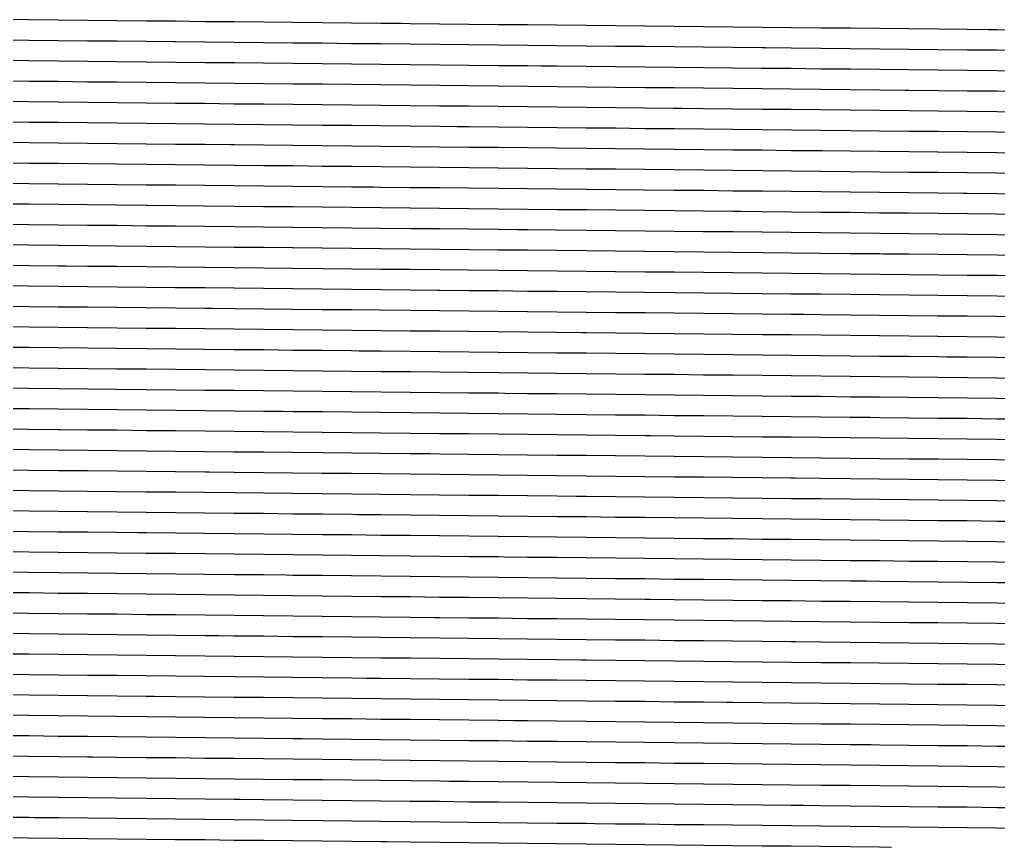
# Model space of a CAD drawing. Header units: metres. Extents: x 228 to 3387, y 31 to 162.
# Drawn here: x 2772.2 to 2877.7, y 32.7 to 121.9 of the extents above; entities that cross this region are included whole.
import ezdxf

# ---------------------------------------------------------------- set-up
doc = ezdxf.new("R2010")
doc.units = ezdxf.units.M
for name, color, linetype in [('Vs_1000', 7, 'Continuous'), ('Vs_1025', 7, 'Continuous'), ('Vs_1050', 7, 'Continuous'), ('Vs_1075', 7, 'Continuous'), ('Vs_1100', 7, 'Continuous'), ('Vs_1125', 7, 'Continuous'), ('Vs_1150', 7, 'Continuous'), ('Vs_1175', 7, 'Continuous'), ('Vs_1200', 7, 'Continuous'), ('Vs_1225', 7, 'Continuous'), ('Vs_1250', 7, 'Continuous'), ('Vs_1275', 7, 'Continuous'), ('Vs_1300', 7, 'Continuous'), ('Vs_1325', 7, 'Continuous'), ('Vs_1350', 7, 'Continuous'), ('Vs_350', 7, 'Continuous'), ('Vs_375', 7, 'Continuous'), ('Vs_400', 7, 'Continuous'), ('Vs_425', 7, 'Continuous'), ('Vs_450', 7, 'Continuous'), ('Vs_475', 7, 'Continuous'), ('Vs_500', 7, 'Continuous'), ('Vs_525', 7, 'Continuous'), ('Vs_550', 7, 'Continuous'), ('Vs_575', 7, 'Continuous'), ('Vs_600', 7, 'Continuous'), ('Vs_625', 7, 'Continuous'), ('Vs_650', 7, 'Continuous'), ('Vs_675', 7, 'Continuous'), ('Vs_700', 7, 'Continuous'), ('Vs_725', 7, 'Continuous'), ('Vs_750', 7, 'Continuous'), ('Vs_775', 7, 'Continuous'), ('Vs_800', 7, 'Continuous'), ('Vs_825', 7, 'Continuous'), ('Vs_850', 7, 'Continuous'), ('Vs_875', 7, 'Continuous'), ('Vs_900', 7, 'Continuous'), ('Vs_925', 7, 'Continuous'), ('Vs_950', 7, 'Continuous'), ('Vs_975', 7, 'Continuous')]:
    doc.layers.add(name, color=color, linetype=linetype)

msp = doc.modelspace()

# ---------------------------------------------------------------- linework, layer by layer
at = {"layer": 'Vs_1000'}
msp.add_lwpolyline([(2880.72, 63.42), (2877.56, 63.45), (2874.39, 63.49), (2871.23, 63.52), (2868.07, 63.55), (2864.91, 63.59), (2861.75, 63.62), (2858.59, 63.65), (2855.42, 63.69), (2852.26, 63.72), (2849.1, 63.75), (2845.94, 63.79), (2842.78, 63.82), (2839.62, 63.85), (2836.45, 63.88), (2833.29, 63.92), (2830.13, 63.95), (2826.97, 63.98), (2824.45, 64.01), (2823.81, 64.02), (2820.64, 64.05), (2817.48, 64.08), (2814.32, 64.12), (2811.16, 64.15), (2808, 64.18), (2804.84, 64.21), (2801.67, 64.25), (2798.51, 64.28), (2795.35, 64.31), (2792.19, 64.35), (2789.03, 64.38), (2785.87, 64.41), (2782.7, 64.44), (2779.54, 64.48), (2776.38, 64.51), (2773.22, 64.54), (2770.06, 64.57)], dxfattribs=at)
at = {"layer": 'Vs_1025'}
msp.add_lwpolyline([(2880.72, 61.22), (2877.56, 61.25), (2874.39, 61.28), (2871.23, 61.32), (2868.07, 61.35), (2864.91, 61.38), (2863.52, 61.4), (2861.75, 61.42), (2858.59, 61.45), (2855.42, 61.48), (2852.26, 61.52), (2849.1, 61.55), (2845.94, 61.58), (2842.78, 61.61), (2839.62, 61.65), (2836.45, 61.68), (2833.29, 61.71), (2830.13, 61.75), (2826.97, 61.78), (2823.81, 61.81), (2820.64, 61.85), (2817.48, 61.88), (2814.32, 61.91), (2811.16, 61.94), (2808, 61.98), (2804.84, 62.01), (2801.67, 62.04), (2801.01, 62.05), (2798.51, 62.08), (2795.35, 62.11), (2792.19, 62.14), (2789.03, 62.17), (2785.87, 62.21), (2782.7, 62.24), (2779.54, 62.27), (2776.38, 62.31), (2773.22, 62.34), (2770.06, 62.37)], dxfattribs=at)
at = {"layer": 'Vs_1050'}
msp.add_lwpolyline([(2880.72, 59.01), (2877.56, 59.04), (2874.39, 59.08), (2871.23, 59.11), (2868.07, 59.14), (2864.91, 59.18), (2861.75, 59.21), (2858.59, 59.24), (2855.42, 59.28), (2852.26, 59.31), (2849.1, 59.34), (2845.94, 59.38), (2842.78, 59.41), (2840.21, 59.44), (2839.62, 59.44), (2836.45, 59.48), (2833.29, 59.51), (2830.13, 59.54), (2826.97, 59.58), (2823.81, 59.61), (2820.64, 59.64), (2817.48, 59.67), (2814.32, 59.71), (2811.16, 59.74), (2808, 59.77), (2804.84, 59.81), (2801.67, 59.84), (2798.51, 59.87), (2795.35, 59.91), (2792.19, 59.94), (2789.03, 59.97), (2785.87, 60), (2782.7, 60.04), (2779.54, 60.07), (2777.64, 60.09), (2776.38, 60.1), (2773.22, 60.14), (2770.06, 60.17)], dxfattribs=at)
at = {"layer": 'Vs_1075'}
msp.add_lwpolyline([(2879.03, 56.82), (2877.56, 56.84), (2874.39, 56.87), (2871.23, 56.91), (2868.07, 56.94), (2864.91, 56.97), (2861.75, 57.01), (2858.59, 57.04), (2855.42, 57.07), (2852.26, 57.11), (2849.1, 57.14), (2845.94, 57.17), (2842.78, 57.21), (2839.62, 57.24), (2836.45, 57.27), (2833.29, 57.31), (2830.13, 57.34), (2826.97, 57.37), (2823.81, 57.41), (2820.64, 57.44), (2817.48, 57.47), (2816.92, 57.48), (2814.32, 57.5), (2811.16, 57.54), (2808, 57.57), (2804.84, 57.6), (2801.67, 57.64), (2798.51, 57.67), (2795.35, 57.7), (2792.19, 57.74), (2789.03, 57.77), (2785.87, 57.8), (2782.7, 57.84), (2779.54, 57.87), (2776.38, 57.9), (2773.22, 57.93), (2770.06, 57.97)], dxfattribs=at)
at = {"layer": 'Vs_1100'}
msp.add_lwpolyline([(2880.72, 54.6), (2877.56, 54.64), (2874.39, 54.67), (2871.23, 54.7), (2868.07, 54.74), (2864.91, 54.77), (2861.75, 54.8), (2858.59, 54.84), (2855.87, 54.86), (2855.42, 54.87), (2852.26, 54.9), (2849.1, 54.94), (2845.94, 54.97), (2842.78, 55), (2839.62, 55.04), (2836.45, 55.07), (2833.29, 55.1), (2830.13, 55.14), (2826.97, 55.17), (2823.81, 55.2), (2820.64, 55.23), (2817.48, 55.27), (2814.32, 55.3), (2811.16, 55.33), (2808, 55.37), (2804.84, 55.4), (2801.67, 55.43), (2798.51, 55.47), (2795.35, 55.5), (2793.71, 55.52), (2792.19, 55.53), (2789.03, 55.57), (2785.87, 55.6), (2782.7, 55.63), (2779.54, 55.67), (2776.38, 55.7), (2773.22, 55.73), (2770.06, 55.77)], dxfattribs=at)
at = {"layer": 'Vs_1125'}
msp.add_lwpolyline([(2880.72, 52.4), (2877.56, 52.43), (2874.39, 52.46), (2871.23, 52.5), (2868.07, 52.53), (2864.91, 52.56), (2861.75, 52.6), (2858.59, 52.63), (2855.42, 52.66), (2852.26, 52.7), (2849.1, 52.73), (2845.94, 52.77), (2842.78, 52.8), (2839.62, 52.83), (2836.45, 52.87), (2833.29, 52.9), (2832.72, 52.9), (2830.13, 52.93), (2826.97, 52.97), (2823.81, 53), (2820.64, 53.03), (2817.48, 53.07), (2814.32, 53.1), (2811.16, 53.13), (2808, 53.16), (2804.84, 53.2), (2801.67, 53.23), (2798.51, 53.26), (2795.35, 53.3), (2792.19, 53.33), (2789.03, 53.36), (2785.87, 53.4), (2782.7, 53.43), (2779.54, 53.46), (2776.38, 53.5), (2773.22, 53.53), (2770.65, 53.56)], dxfattribs=at)
at = {"layer": 'Vs_1150'}
msp.add_lwpolyline([(2880.72, 50.19), (2877.56, 50.23), (2874.39, 50.26), (2871.43, 50.29), (2871.23, 50.29), (2868.07, 50.33), (2864.91, 50.36), (2861.75, 50.39), (2858.59, 50.43), (2855.42, 50.46), (2852.26, 50.49), (2849.1, 50.53), (2845.94, 50.56), (2842.78, 50.59), (2839.62, 50.63), (2836.45, 50.66), (2833.29, 50.7), (2830.13, 50.73), (2826.97, 50.76), (2823.81, 50.8), (2820.64, 50.83), (2817.48, 50.86), (2814.32, 50.9), (2811.16, 50.93), (2809.65, 50.94), (2808, 50.96), (2804.84, 51), (2801.67, 51.03), (2798.51, 51.06), (2795.35, 51.1), (2792.19, 51.13), (2789.03, 51.16), (2785.87, 51.2), (2782.7, 51.23), (2779.54, 51.26), (2776.38, 51.3), (2773.22, 51.33), (2770.06, 51.36)], dxfattribs=at)
at = {"layer": 'Vs_1175'}
msp.add_lwpolyline([(2880.72, 47.99), (2877.56, 48.02), (2874.39, 48.06), (2871.23, 48.09), (2868.07, 48.12), (2864.91, 48.16), (2861.75, 48.19), (2858.59, 48.22), (2855.42, 48.26), (2852.26, 48.29), (2849.1, 48.32), (2848.42, 48.33), (2845.94, 48.36), (2842.78, 48.39), (2839.62, 48.43), (2836.45, 48.46), (2833.29, 48.49), (2830.13, 48.53), (2826.97, 48.56), (2823.81, 48.59), (2820.64, 48.63), (2817.48, 48.66), (2814.32, 48.69), (2811.16, 48.73), (2808, 48.76), (2804.84, 48.79), (2801.67, 48.83), (2798.51, 48.86), (2795.35, 48.89), (2792.19, 48.93), (2789.03, 48.96), (2786.72, 48.98), (2785.87, 48.99), (2782.7, 49.03), (2779.54, 49.06), (2776.38, 49.09), (2773.22, 49.13), (2770.06, 49.16)], dxfattribs=at)
at = {"layer": 'Vs_1200'}
msp.add_lwpolyline([(2880.72, 45.78), (2877.56, 45.82), (2874.39, 45.85), (2871.23, 45.89), (2868.07, 45.92), (2864.91, 45.95), (2861.75, 45.99), (2858.59, 46.02), (2855.42, 46.05), (2852.26, 46.09), (2849.1, 46.12), (2845.94, 46.15), (2842.78, 46.19), (2839.62, 46.22), (2836.45, 46.26), (2833.29, 46.29), (2830.13, 46.32), (2826.97, 46.36), (2825.48, 46.37), (2823.81, 46.39), (2820.64, 46.42), (2817.48, 46.46), (2814.32, 46.49), (2811.16, 46.52), (2808, 46.56), (2804.84, 46.59), (2801.67, 46.62), (2798.51, 46.66), (2795.35, 46.69), (2792.19, 46.73), (2789.03, 46.76), (2785.87, 46.79), (2782.7, 46.83), (2779.54, 46.86), (2776.38, 46.89), (2773.22, 46.93), (2770.06, 46.96)], dxfattribs=at)
at = {"layer": 'Vs_1225'}
msp.add_lwpolyline([(2880.72, 43.58), (2877.56, 43.61), (2874.39, 43.65), (2871.23, 43.68), (2868.07, 43.72), (2864.91, 43.75), (2864.02, 43.76), (2861.75, 43.78), (2858.59, 43.82), (2855.42, 43.85), (2852.26, 43.88), (2849.1, 43.92), (2845.94, 43.95), (2842.78, 43.99), (2839.62, 44.02), (2836.45, 44.05), (2833.29, 44.09), (2830.13, 44.12), (2826.97, 44.15), (2823.81, 44.19), (2820.64, 44.22), (2817.48, 44.25), (2814.32, 44.29), (2811.16, 44.32), (2808, 44.36), (2804.84, 44.39), (2802.67, 44.41), (2801.67, 44.42), (2798.51, 44.46), (2795.35, 44.49), (2792.19, 44.52), (2789.03, 44.56), (2785.87, 44.59), (2782.7, 44.63), (2779.54, 44.66), (2776.38, 44.69), (2773.22, 44.73), (2770.06, 44.76)], dxfattribs=at)
at = {"layer": 'Vs_1250'}
msp.add_lwpolyline([(2880.72, 41.38), (2877.56, 41.41), (2874.39, 41.44), (2871.23, 41.48), (2868.07, 41.51), (2864.91, 41.55), (2861.75, 41.58), (2858.59, 41.61), (2855.42, 41.65), (2852.26, 41.68), (2849.1, 41.71), (2845.94, 41.75), (2842.78, 41.78), (2841.2, 41.8), (2839.62, 41.82), (2836.45, 41.85), (2833.29, 41.88), (2830.13, 41.92), (2826.97, 41.95), (2823.81, 41.98), (2820.64, 42.02), (2817.48, 42.05), (2814.32, 42.09), (2811.16, 42.12), (2808, 42.15), (2804.84, 42.19), (2801.67, 42.22), (2798.51, 42.25), (2795.35, 42.29), (2792.19, 42.32), (2789.03, 42.36), (2785.87, 42.39), (2782.7, 42.42), (2780.08, 42.45), (2779.54, 42.46), (2776.38, 42.49), (2773.22, 42.53), (2770.06, 42.56)], dxfattribs=at)
at = {"layer": 'Vs_1275'}
msp.add_lwpolyline([(2879.51, 39.19), (2877.56, 39.21), (2874.39, 39.24), (2871.23, 39.27), (2868.07, 39.31), (2864.91, 39.34), (2861.75, 39.38), (2858.59, 39.41), (2855.42, 39.44), (2852.26, 39.48), (2849.1, 39.51), (2845.94, 39.55), (2842.78, 39.58), (2839.62, 39.61), (2836.45, 39.65), (2833.29, 39.68), (2830.13, 39.71), (2826.97, 39.75), (2823.81, 39.78), (2820.64, 39.82), (2818.51, 39.84), (2817.48, 39.85), (2814.32, 39.88), (2811.16, 39.92), (2808, 39.95), (2804.84, 39.99), (2801.67, 40.02), (2798.51, 40.05), (2795.35, 40.09), (2792.19, 40.12), (2789.03, 40.16), (2785.87, 40.19), (2782.7, 40.22), (2779.54, 40.26), (2776.38, 40.29), (2773.22, 40.33), (2770.06, 40.36)], dxfattribs=at)
at = {"layer": 'Vs_1300'}
msp.add_lwpolyline([(2880.72, 36.97), (2877.56, 37), (2874.39, 37.04), (2871.23, 37.07), (2868.07, 37.11), (2864.91, 37.14), (2861.75, 37.17), (2858.59, 37.21), (2856.81, 37.23), (2855.42, 37.24), (2852.26, 37.27), (2849.1, 37.31), (2845.94, 37.34), (2842.78, 37.38), (2839.62, 37.41), (2836.45, 37.44), (2833.29, 37.48), (2830.13, 37.51), (2826.97, 37.55), (2823.81, 37.58), (2820.64, 37.61), (2817.48, 37.65), (2814.32, 37.68), (2811.16, 37.72), (2808, 37.75), (2804.84, 37.78), (2801.67, 37.82), (2798.51, 37.85), (2796, 37.88), (2795.35, 37.89), (2792.19, 37.92), (2789.03, 37.95), (2785.87, 37.99), (2782.7, 38.02), (2779.54, 38.06), (2776.38, 38.09), (2773.22, 38.13), (2770.06, 38.16)], dxfattribs=at)
at = {"layer": 'Vs_1325'}
msp.add_lwpolyline([(2880.72, 34.77), (2877.56, 34.8), (2874.39, 34.83), (2871.23, 34.87), (2868.07, 34.9), (2864.91, 34.94), (2861.75, 34.97), (2858.59, 35), (2855.42, 35.04), (2852.26, 35.07), (2849.1, 35.11), (2845.94, 35.14), (2842.78, 35.17), (2839.62, 35.21), (2836.45, 35.24), (2834.22, 35.27), (2833.29, 35.28), (2830.13, 35.31), (2826.97, 35.34), (2823.81, 35.38), (2820.64, 35.41), (2817.48, 35.45), (2814.32, 35.48), (2811.16, 35.51), (2808, 35.55), (2804.84, 35.58), (2801.67, 35.62), (2798.51, 35.65), (2795.35, 35.69), (2792.19, 35.72), (2789.03, 35.75), (2785.87, 35.79), (2782.7, 35.82), (2779.54, 35.86), (2776.38, 35.89), (2773.79, 35.92), (2773.22, 35.93), (2770.06, 35.96)], dxfattribs=at)
at = {"layer": 'Vs_1350'}
msp.add_lwpolyline([(2866.22, 32.72), (2864.91, 32.73), (2861.75, 32.77), (2858.59, 32.8), (2855.42, 32.84), (2852.26, 32.87), (2849.1, 32.9), (2845.94, 32.94), (2842.78, 32.97), (2839.62, 33.01), (2836.45, 33.04), (2833.29, 33.07), (2830.13, 33.11), (2826.97, 33.14), (2823.81, 33.18), (2820.64, 33.21), (2817.48, 33.25), (2814.32, 33.28), (2811.81, 33.31), (2811.16, 33.31), (2808, 33.35), (2804.84, 33.38), (2801.67, 33.42), (2798.51, 33.45), (2795.35, 33.48), (2792.19, 33.52), (2789.03, 33.55), (2785.87, 33.59), (2782.7, 33.62), (2779.54, 33.66), (2776.38, 33.69), (2773.22, 33.73), (2770.06, 33.76)], dxfattribs=at)
at = {"layer": 'Vs_350'}
msp.add_lwpolyline([(2880.72, 120.8), (2877.56, 120.83), (2876.66, 120.84), (2874.39, 120.87), (2871.23, 120.9), (2868.07, 120.93), (2864.91, 120.97), (2861.75, 121), (2858.59, 121.03), (2855.42, 121.06), (2852.26, 121.1), (2849.1, 121.13), (2845.94, 121.16), (2842.78, 121.2), (2839.62, 121.23), (2836.45, 121.26), (2833.29, 121.29), (2830.13, 121.33), (2826.97, 121.36), (2823.81, 121.39), (2820.64, 121.42), (2817.48, 121.46), (2814.32, 121.49), (2813.38, 121.5), (2811.16, 121.52), (2808, 121.55), (2804.84, 121.58), (2801.67, 121.62), (2798.51, 121.65), (2795.35, 121.68), (2792.19, 121.71), (2789.03, 121.75), (2785.87, 121.78), (2782.7, 121.81), (2779.54, 121.84), (2776.38, 121.87), (2773.22, 121.91), (2770.06, 121.94)], dxfattribs=at)
at = {"layer": 'Vs_375'}
msp.add_lwpolyline([(2880.72, 118.59), (2877.56, 118.63), (2874.39, 118.66), (2871.23, 118.69), (2868.07, 118.72), (2864.91, 118.76), (2861.75, 118.79), (2858.59, 118.82), (2855.42, 118.86), (2852.65, 118.88), (2852.26, 118.89), (2849.1, 118.92), (2845.94, 118.95), (2842.78, 118.99), (2839.62, 119.02), (2836.45, 119.05), (2833.29, 119.08), (2830.13, 119.12), (2826.97, 119.15), (2823.81, 119.18), (2820.64, 119.21), (2817.48, 119.25), (2814.32, 119.28), (2811.16, 119.31), (2808, 119.34), (2804.84, 119.38), (2801.67, 119.41), (2798.51, 119.44), (2795.35, 119.47), (2792.19, 119.5), (2789.03, 119.54), (2788.89, 119.54), (2785.87, 119.57), (2782.7, 119.6), (2779.54, 119.63), (2776.38, 119.66), (2773.22, 119.7), (2770.06, 119.73)], dxfattribs=at)
at = {"layer": 'Vs_400'}
msp.add_lwpolyline([(2880.72, 116.38), (2877.56, 116.42), (2874.39, 116.45), (2871.23, 116.48), (2868.07, 116.52), (2864.91, 116.55), (2861.75, 116.58), (2858.59, 116.61), (2855.42, 116.65), (2852.26, 116.68), (2849.1, 116.71), (2845.94, 116.74), (2842.78, 116.78), (2839.62, 116.81), (2836.45, 116.84), (2833.29, 116.88), (2830.13, 116.91), (2828.47, 116.92), (2826.97, 116.94), (2823.81, 116.97), (2820.64, 117), (2817.48, 117.04), (2814.32, 117.07), (2811.16, 117.1), (2808, 117.13), (2804.84, 117.17), (2801.67, 117.2), (2798.51, 117.23), (2795.35, 117.26), (2792.19, 117.29), (2789.03, 117.33), (2785.87, 117.36), (2782.7, 117.39), (2779.54, 117.42), (2776.38, 117.46), (2773.22, 117.49), (2770.06, 117.52)], dxfattribs=at)
at = {"layer": 'Vs_425'}
msp.add_lwpolyline([(2880.72, 114.18), (2877.56, 114.21), (2874.39, 114.24), (2871.23, 114.27), (2868.07, 114.31), (2867.68, 114.31), (2864.91, 114.34), (2861.75, 114.37), (2858.59, 114.41), (2855.42, 114.44), (2852.26, 114.47), (2849.1, 114.5), (2845.94, 114.54), (2842.78, 114.57), (2839.62, 114.6), (2836.45, 114.63), (2833.29, 114.67), (2830.13, 114.7), (2826.97, 114.73), (2823.81, 114.76), (2820.64, 114.8), (2817.48, 114.83), (2814.32, 114.86), (2811.16, 114.89), (2808, 114.93), (2804.84, 114.96), (2804.1, 114.96), (2801.67, 114.99), (2798.51, 115.02), (2795.35, 115.05), (2792.19, 115.09), (2789.03, 115.12), (2785.87, 115.15), (2782.7, 115.18), (2779.54, 115.21), (2776.38, 115.25), (2773.22, 115.28), (2770.06, 115.31)], dxfattribs=at)
at = {"layer": 'Vs_450'}
msp.add_lwpolyline([(2880.72, 111.97), (2877.56, 112), (2874.39, 112.03), (2871.23, 112.07), (2868.07, 112.1), (2864.91, 112.13), (2861.75, 112.16), (2858.59, 112.2), (2855.42, 112.23), (2852.26, 112.26), (2849.1, 112.3), (2845.94, 112.33), (2843.62, 112.35), (2842.78, 112.36), (2839.62, 112.39), (2836.45, 112.43), (2833.29, 112.46), (2830.13, 112.49), (2826.97, 112.52), (2823.81, 112.56), (2820.64, 112.59), (2817.48, 112.62), (2814.32, 112.65), (2811.16, 112.68), (2808, 112.72), (2804.84, 112.75), (2801.67, 112.78), (2798.51, 112.81), (2795.35, 112.84), (2792.19, 112.88), (2789.03, 112.91), (2785.87, 112.94), (2782.7, 112.97), (2779.54, 113), (2779.54, 113), (2776.38, 113.04), (2773.22, 113.07), (2770.06, 113.1)], dxfattribs=at)
at = {"layer": 'Vs_475'}
msp.add_lwpolyline([(2880.72, 109.76), (2877.56, 109.79), (2874.39, 109.83), (2871.23, 109.86), (2868.07, 109.89), (2864.91, 109.92), (2861.75, 109.96), (2858.59, 109.99), (2855.42, 110.02), (2852.26, 110.05), (2849.1, 110.09), (2845.94, 110.12), (2842.78, 110.15), (2839.62, 110.18), (2836.45, 110.22), (2833.29, 110.25), (2830.13, 110.28), (2826.97, 110.31), (2823.81, 110.35), (2820.64, 110.38), (2819.37, 110.39), (2817.48, 110.41), (2814.32, 110.44), (2811.16, 110.48), (2808, 110.51), (2804.84, 110.54), (2801.67, 110.57), (2798.51, 110.6), (2795.35, 110.64), (2792.19, 110.67), (2789.03, 110.7), (2785.87, 110.73), (2782.7, 110.76), (2779.54, 110.8), (2776.38, 110.83), (2773.22, 110.86), (2770.06, 110.89)], dxfattribs=at)
at = {"layer": 'Vs_500'}
msp.add_lwpolyline([(2880.72, 107.55), (2877.56, 107.58), (2874.39, 107.62), (2871.23, 107.65), (2868.07, 107.68), (2864.91, 107.72), (2861.75, 107.75), (2858.79, 107.78), (2858.59, 107.78), (2855.42, 107.81), (2852.26, 107.85), (2849.1, 107.88), (2845.94, 107.91), (2842.78, 107.94), (2839.62, 107.98), (2836.45, 108.01), (2833.29, 108.04), (2830.13, 108.07), (2826.97, 108.11), (2823.81, 108.14), (2820.64, 108.17), (2817.48, 108.2), (2814.32, 108.24), (2811.16, 108.27), (2808, 108.3), (2804.84, 108.33), (2801.67, 108.36), (2798.51, 108.4), (2795.35, 108.43), (2794.95, 108.43), (2792.19, 108.46), (2789.03, 108.49), (2785.87, 108.52), (2782.7, 108.56), (2779.54, 108.59), (2776.38, 108.62), (2773.22, 108.65), (2770.06, 108.68)], dxfattribs=at)
at = {"layer": 'Vs_525'}
msp.add_lwpolyline([(2880.72, 105.34), (2877.56, 105.38), (2874.39, 105.41), (2871.23, 105.44), (2868.07, 105.47), (2864.91, 105.51), (2861.75, 105.54), (2858.59, 105.57), (2855.42, 105.61), (2852.26, 105.64), (2849.1, 105.67), (2845.94, 105.7), (2842.78, 105.74), (2839.62, 105.77), (2836.45, 105.8), (2834.69, 105.82), (2833.29, 105.83), (2830.13, 105.87), (2826.97, 105.9), (2823.81, 105.93), (2820.64, 105.96), (2817.48, 106), (2814.32, 106.03), (2811.16, 106.06), (2808, 106.09), (2804.84, 106.12), (2801.67, 106.16), (2798.51, 106.19), (2795.35, 106.22), (2792.19, 106.25), (2789.03, 106.28), (2785.87, 106.32), (2782.7, 106.35), (2779.54, 106.38), (2776.38, 106.41), (2773.22, 106.44), (2770.35, 106.47)], dxfattribs=at)
at = {"layer": 'Vs_550'}
msp.add_lwpolyline([(2880.72, 103.14), (2877.56, 103.17), (2874.39, 103.2), (2873.97, 103.21), (2871.23, 103.23), (2868.07, 103.27), (2864.91, 103.3), (2861.75, 103.33), (2858.59, 103.37), (2855.42, 103.4), (2852.26, 103.43), (2849.1, 103.46), (2845.94, 103.5), (2842.78, 103.53), (2839.62, 103.56), (2836.45, 103.59), (2833.29, 103.63), (2830.13, 103.66), (2826.97, 103.69), (2823.81, 103.72), (2820.64, 103.76), (2817.48, 103.79), (2814.32, 103.82), (2811.16, 103.85), (2810.42, 103.86), (2808, 103.88), (2804.84, 103.92), (2801.67, 103.95), (2798.51, 103.98), (2795.35, 104.01), (2792.19, 104.04), (2789.03, 104.08), (2785.87, 104.11), (2782.7, 104.14), (2779.54, 104.17), (2776.38, 104.2), (2773.22, 104.24), (2770.06, 104.27)], dxfattribs=at)
at = {"layer": 'Vs_575'}
msp.add_lwpolyline([(2880.72, 100.93), (2877.56, 100.96), (2874.39, 100.99), (2871.23, 101.03), (2868.07, 101.06), (2864.91, 101.09), (2861.75, 101.13), (2858.59, 101.16), (2855.42, 101.19), (2852.26, 101.22), (2850.01, 101.25), (2849.1, 101.26), (2845.94, 101.29), (2842.78, 101.32), (2839.62, 101.35), (2836.45, 101.39), (2833.29, 101.42), (2830.13, 101.45), (2826.97, 101.48), (2823.81, 101.52), (2820.64, 101.55), (2817.48, 101.58), (2814.32, 101.61), (2811.16, 101.64), (2808, 101.68), (2804.84, 101.71), (2801.67, 101.74), (2798.51, 101.77), (2795.35, 101.8), (2792.19, 101.84), (2789.03, 101.87), (2785.98, 101.9), (2785.87, 101.9), (2782.7, 101.93), (2779.54, 101.96), (2776.38, 102), (2773.22, 102.03), (2770.06, 102.06)], dxfattribs=at)
at = {"layer": 'Vs_600'}
msp.add_lwpolyline([(2880.72, 98.72), (2877.56, 98.75), (2874.39, 98.79), (2871.23, 98.82), (2868.07, 98.85), (2864.91, 98.88), (2861.75, 98.92), (2858.59, 98.95), (2855.42, 98.98), (2852.26, 99.02), (2849.1, 99.05), (2845.94, 99.08), (2842.78, 99.11), (2839.62, 99.15), (2836.45, 99.18), (2833.29, 99.21), (2830.13, 99.24), (2826.97, 99.28), (2825.89, 99.29), (2823.81, 99.31), (2820.64, 99.34), (2817.48, 99.37), (2814.32, 99.4), (2811.16, 99.44), (2808, 99.47), (2804.84, 99.5), (2801.67, 99.53), (2798.51, 99.57), (2795.35, 99.6), (2792.19, 99.63), (2789.03, 99.66), (2785.87, 99.69), (2782.7, 99.73), (2779.54, 99.76), (2776.38, 99.79), (2773.22, 99.82), (2770.06, 99.85)], dxfattribs=at)
at = {"layer": 'Vs_625'}
msp.add_lwpolyline([(2880.72, 96.51), (2877.56, 96.55), (2874.39, 96.58), (2871.23, 96.61), (2868.07, 96.64), (2865.32, 96.67), (2864.91, 96.68), (2861.75, 96.71), (2858.59, 96.74), (2855.42, 96.78), (2852.26, 96.81), (2849.1, 96.84), (2845.94, 96.87), (2842.78, 96.91), (2839.62, 96.94), (2836.45, 96.97), (2833.29, 97), (2830.13, 97.04), (2826.97, 97.07), (2823.81, 97.1), (2820.64, 97.13), (2817.48, 97.17), (2814.32, 97.2), (2811.16, 97.23), (2808, 97.26), (2804.84, 97.29), (2801.67, 97.33), (2801.62, 97.33), (2798.51, 97.36), (2795.35, 97.39), (2792.19, 97.42), (2789.03, 97.45), (2785.87, 97.49), (2782.7, 97.52), (2779.54, 97.55), (2776.38, 97.58), (2773.22, 97.61), (2770.06, 97.65)], dxfattribs=at)
at = {"layer": 'Vs_650'}
msp.add_lwpolyline([(2880.72, 94.31), (2877.56, 94.34), (2874.39, 94.37), (2871.23, 94.4), (2868.07, 94.44), (2864.91, 94.47), (2861.75, 94.5), (2858.59, 94.54), (2855.42, 94.57), (2852.26, 94.6), (2849.1, 94.63), (2845.94, 94.67), (2842.78, 94.7), (2841.36, 94.71), (2839.62, 94.73), (2836.45, 94.76), (2833.29, 94.8), (2830.13, 94.83), (2826.97, 94.86), (2823.81, 94.89), (2820.64, 94.93), (2817.48, 94.96), (2814.32, 94.99), (2811.16, 95.02), (2808, 95.05), (2804.84, 95.09), (2801.67, 95.12), (2798.51, 95.15), (2795.35, 95.18), (2792.19, 95.22), (2789.03, 95.25), (2785.87, 95.28), (2782.7, 95.31), (2779.54, 95.34), (2777.21, 95.37), (2776.38, 95.38), (2773.22, 95.41), (2770.06, 95.44)], dxfattribs=at)
at = {"layer": 'Vs_675'}
msp.add_lwpolyline([(2880.6, 92.1), (2877.56, 92.13), (2874.39, 92.17), (2871.23, 92.2), (2868.07, 92.23), (2864.91, 92.26), (2861.75, 92.3), (2858.59, 92.33), (2855.42, 92.36), (2852.26, 92.39), (2849.1, 92.43), (2845.94, 92.46), (2842.78, 92.49), (2839.62, 92.52), (2836.45, 92.56), (2833.29, 92.59), (2830.13, 92.62), (2826.97, 92.65), (2823.81, 92.69), (2820.64, 92.72), (2817.48, 92.75), (2817.26, 92.75), (2814.32, 92.78), (2811.16, 92.82), (2808, 92.85), (2804.84, 92.88), (2801.67, 92.91), (2798.51, 92.94), (2795.35, 92.98), (2792.19, 93.01), (2789.03, 93.04), (2785.87, 93.07), (2782.7, 93.1), (2779.54, 93.14), (2776.38, 93.17), (2773.22, 93.2), (2770.06, 93.23)], dxfattribs=at)
at = {"layer": 'Vs_700'}
msp.add_lwpolyline([(2880.72, 89.89), (2877.56, 89.93), (2874.39, 89.96), (2871.23, 89.99), (2868.07, 90.02), (2864.91, 90.06), (2861.75, 90.09), (2858.59, 90.12), (2856.8, 90.14), (2855.42, 90.15), (2852.26, 90.19), (2849.1, 90.22), (2845.94, 90.25), (2842.78, 90.29), (2839.62, 90.32), (2836.45, 90.35), (2833.29, 90.38), (2830.13, 90.42), (2826.97, 90.45), (2823.81, 90.48), (2820.64, 90.51), (2817.48, 90.54), (2814.32, 90.58), (2811.16, 90.61), (2808, 90.64), (2804.84, 90.67), (2801.67, 90.71), (2798.51, 90.74), (2795.35, 90.77), (2793.03, 90.79), (2792.19, 90.8), (2789.03, 90.83), (2785.87, 90.87), (2782.7, 90.9), (2779.54, 90.93), (2776.38, 90.96), (2773.22, 90.99), (2770.06, 91.03)], dxfattribs=at)
at = {"layer": 'Vs_725'}
msp.add_lwpolyline([(2880.72, 87.69), (2877.56, 87.72), (2874.39, 87.75), (2871.23, 87.78), (2868.07, 87.82), (2864.91, 87.85), (2861.75, 87.88), (2858.59, 87.92), (2855.42, 87.95), (2852.26, 87.98), (2849.1, 88.01), (2845.94, 88.05), (2842.78, 88.08), (2839.62, 88.11), (2836.45, 88.14), (2833.29, 88.18), (2832.87, 88.18), (2830.13, 88.21), (2826.97, 88.24), (2823.81, 88.27), (2820.64, 88.31), (2817.48, 88.34), (2814.32, 88.37), (2811.16, 88.4), (2808, 88.44), (2804.84, 88.47), (2801.67, 88.5), (2798.51, 88.53), (2795.35, 88.56), (2792.19, 88.6), (2789.03, 88.63), (2785.87, 88.66), (2782.7, 88.69), (2779.54, 88.72), (2776.38, 88.76), (2773.22, 88.79), (2770.06, 88.82)], dxfattribs=at)
at = {"layer": 'Vs_750'}
msp.add_lwpolyline([(2880.72, 85.48), (2877.56, 85.51), (2874.39, 85.54), (2872.2, 85.57), (2871.23, 85.58), (2868.07, 85.61), (2864.91, 85.64), (2861.75, 85.68), (2858.59, 85.71), (2855.42, 85.74), (2852.26, 85.77), (2849.1, 85.81), (2845.94, 85.84), (2842.78, 85.87), (2839.62, 85.91), (2836.45, 85.94), (2833.29, 85.97), (2830.13, 86), (2826.97, 86.04), (2823.81, 86.07), (2820.64, 86.1), (2817.48, 86.13), (2814.32, 86.16), (2811.16, 86.2), (2808.82, 86.22), (2808, 86.23), (2804.84, 86.26), (2801.67, 86.29), (2798.51, 86.33), (2795.35, 86.36), (2792.19, 86.39), (2789.03, 86.42), (2785.87, 86.45), (2782.7, 86.49), (2779.54, 86.52), (2776.38, 86.55), (2773.22, 86.58), (2770.06, 86.61)], dxfattribs=at)
at = {"layer": 'Vs_775'}
msp.add_lwpolyline([(2880.72, 83.27), (2877.56, 83.31), (2874.39, 83.34), (2871.23, 83.37), (2868.07, 83.4), (2864.91, 83.44), (2861.75, 83.47), (2858.59, 83.5), (2855.42, 83.54), (2852.26, 83.57), (2849.1, 83.6), (2848.43, 83.61), (2845.94, 83.63), (2842.78, 83.67), (2839.62, 83.7), (2836.45, 83.73), (2833.29, 83.76), (2830.13, 83.8), (2826.97, 83.83), (2823.81, 83.86), (2820.64, 83.89), (2817.48, 83.93), (2814.32, 83.96), (2811.16, 83.99), (2808, 84.02), (2804.84, 84.06), (2801.67, 84.09), (2798.51, 84.12), (2795.35, 84.15), (2792.19, 84.18), (2789.03, 84.22), (2785.87, 84.25), (2784.68, 84.26), (2782.7, 84.28), (2779.54, 84.31), (2776.38, 84.35), (2773.22, 84.38), (2770.06, 84.41)], dxfattribs=at)
at = {"layer": 'Vs_800'}
msp.add_lwpolyline([(2880.72, 81.07), (2877.56, 81.1), (2874.39, 81.13), (2871.23, 81.17), (2868.07, 81.2), (2864.91, 81.23), (2861.75, 81.26), (2858.59, 81.3), (2855.42, 81.33), (2852.26, 81.36), (2849.1, 81.4), (2845.94, 81.43), (2842.78, 81.46), (2839.62, 81.49), (2836.45, 81.53), (2833.29, 81.56), (2830.13, 81.59), (2826.97, 81.62), (2824.56, 81.65), (2823.81, 81.66), (2820.64, 81.69), (2817.48, 81.72), (2814.32, 81.75), (2811.16, 81.79), (2808, 81.82), (2804.84, 81.85), (2801.67, 81.88), (2798.51, 81.92), (2795.35, 81.95), (2792.19, 81.98), (2789.03, 82.01), (2785.87, 82.04), (2782.7, 82.08), (2779.54, 82.11), (2776.38, 82.14), (2773.22, 82.17), (2770.06, 82.2)], dxfattribs=at)
at = {"layer": 'Vs_825'}
msp.add_lwpolyline([(2880.72, 78.86), (2877.56, 78.89), (2874.39, 78.93), (2871.23, 78.96), (2868.07, 78.99), (2864.91, 79.03), (2863.93, 79.04), (2861.75, 79.06), (2858.59, 79.09), (2855.42, 79.12), (2852.26, 79.16), (2849.1, 79.19), (2845.94, 79.22), (2842.78, 79.25), (2839.62, 79.29), (2836.45, 79.32), (2833.29, 79.35), (2830.13, 79.39), (2826.97, 79.42), (2823.81, 79.45), (2820.64, 79.48), (2817.48, 79.52), (2814.32, 79.55), (2811.16, 79.58), (2808, 79.61), (2804.84, 79.65), (2801.67, 79.68), (2800.61, 79.69), (2798.51, 79.71), (2795.35, 79.74), (2792.19, 79.77), (2789.03, 79.81), (2785.87, 79.84), (2782.7, 79.87), (2779.54, 79.9), (2776.38, 79.94), (2773.22, 79.97), (2770.06, 80)], dxfattribs=at)
at = {"layer": 'Vs_850'}
msp.add_lwpolyline([(2880.72, 76.65), (2877.56, 76.69), (2874.39, 76.72), (2871.23, 76.75), (2868.07, 76.79), (2864.91, 76.82), (2861.75, 76.85), (2858.59, 76.88), (2855.42, 76.92), (2852.26, 76.95), (2849.1, 76.98), (2845.94, 77.02), (2842.78, 77.05), (2840.23, 77.08), (2839.62, 77.08), (2836.45, 77.11), (2833.29, 77.15), (2830.13, 77.18), (2826.97, 77.21), (2823.81, 77.25), (2820.64, 77.28), (2817.48, 77.31), (2814.32, 77.34), (2811.16, 77.38), (2808, 77.41), (2804.84, 77.44), (2801.67, 77.47), (2798.51, 77.5), (2795.35, 77.54), (2792.19, 77.57), (2789.03, 77.6), (2785.87, 77.63), (2782.7, 77.67), (2779.54, 77.7), (2776.61, 77.73), (2776.38, 77.73), (2773.22, 77.76), (2770.06, 77.8)], dxfattribs=at)
at = {"layer": 'Vs_875'}
msp.add_lwpolyline([(2879.38, 74.46), (2877.56, 74.48), (2874.39, 74.51), (2871.23, 74.55), (2868.07, 74.58), (2864.91, 74.61), (2861.75, 74.65), (2858.59, 74.68), (2855.42, 74.71), (2852.26, 74.75), (2849.1, 74.78), (2845.94, 74.81), (2842.78, 74.84), (2839.62, 74.88), (2836.45, 74.91), (2833.29, 74.94), (2830.13, 74.97), (2826.97, 75.01), (2823.81, 75.04), (2820.64, 75.07), (2817.48, 75.11), (2816.46, 75.12), (2814.32, 75.14), (2811.16, 75.17), (2808, 75.2), (2804.84, 75.24), (2801.67, 75.27), (2798.51, 75.3), (2795.35, 75.33), (2792.19, 75.36), (2789.03, 75.4), (2785.87, 75.43), (2782.7, 75.46), (2779.54, 75.49), (2776.38, 75.53), (2773.22, 75.56), (2770.06, 75.59)], dxfattribs=at)
at = {"layer": 'Vs_900'}
msp.add_lwpolyline([(2880.72, 72.24), (2877.56, 72.28), (2874.39, 72.31), (2871.23, 72.34), (2868.07, 72.37), (2864.91, 72.41), (2861.75, 72.44), (2858.59, 72.47), (2855.84, 72.5), (2855.42, 72.51), (2852.26, 72.54), (2849.1, 72.57), (2845.94, 72.61), (2842.78, 72.64), (2839.62, 72.67), (2836.45, 72.7), (2833.29, 72.74), (2830.13, 72.77), (2826.97, 72.8), (2823.81, 72.83), (2820.64, 72.87), (2817.48, 72.9), (2814.32, 72.93), (2811.16, 72.97), (2808, 73), (2804.84, 73.03), (2801.67, 73.06), (2798.51, 73.1), (2795.35, 73.13), (2792.65, 73.16), (2792.19, 73.16), (2789.03, 73.19), (2785.87, 73.23), (2782.7, 73.26), (2779.54, 73.29), (2776.38, 73.32), (2773.22, 73.35), (2770.06, 73.39)], dxfattribs=at)
at = {"layer": 'Vs_925'}
msp.add_lwpolyline([(2880.72, 70.04), (2877.56, 70.07), (2874.39, 70.1), (2871.23, 70.14), (2868.07, 70.17), (2864.91, 70.2), (2861.75, 70.24), (2858.59, 70.27), (2855.42, 70.3), (2852.26, 70.33), (2849.1, 70.37), (2845.94, 70.4), (2842.78, 70.43), (2839.62, 70.47), (2836.45, 70.5), (2833.29, 70.53), (2832.23, 70.54), (2830.13, 70.56), (2826.97, 70.6), (2823.81, 70.63), (2820.64, 70.66), (2817.48, 70.7), (2814.32, 70.73), (2811.16, 70.76), (2808, 70.79), (2804.84, 70.83), (2801.67, 70.86), (2798.51, 70.89), (2795.35, 70.92), (2792.19, 70.96), (2789.03, 70.99), (2785.87, 71.02), (2782.7, 71.05), (2779.54, 71.09), (2776.38, 71.12), (2773.22, 71.15), (2770.06, 71.18)], dxfattribs=at)
at = {"layer": 'Vs_950'}
msp.add_lwpolyline([(2880.72, 67.83), (2877.56, 67.86), (2874.39, 67.9), (2871.36, 67.93), (2871.23, 67.93), (2868.07, 67.96), (2864.91, 68), (2861.75, 68.03), (2858.59, 68.06), (2855.42, 68.1), (2852.26, 68.13), (2849.1, 68.16), (2845.94, 68.2), (2842.78, 68.23), (2839.62, 68.26), (2836.45, 68.29), (2833.29, 68.33), (2830.13, 68.36), (2826.97, 68.39), (2823.81, 68.43), (2820.64, 68.46), (2817.48, 68.49), (2814.32, 68.52), (2811.16, 68.56), (2808.6, 68.58), (2808, 68.59), (2804.84, 68.62), (2801.67, 68.65), (2798.51, 68.69), (2795.35, 68.72), (2792.19, 68.75), (2789.03, 68.78), (2785.87, 68.82), (2782.7, 68.85), (2779.54, 68.88), (2776.38, 68.92), (2773.22, 68.95), (2770.06, 68.98)], dxfattribs=at)
at = {"layer": 'Vs_975'}
msp.add_lwpolyline([(2880.72, 65.63), (2877.56, 65.66), (2874.39, 65.69), (2871.23, 65.73), (2868.07, 65.76), (2864.91, 65.79), (2861.75, 65.83), (2858.59, 65.86), (2855.42, 65.89), (2852.26, 65.92), (2849.1, 65.96), (2847.92, 65.97), (2845.94, 65.99), (2842.78, 66.02), (2839.62, 66.06), (2836.45, 66.09), (2833.29, 66.12), (2830.13, 66.16), (2826.97, 66.19), (2823.81, 66.22), (2820.64, 66.25), (2817.48, 66.29), (2814.32, 66.32), (2811.16, 66.35), (2808, 66.39), (2804.84, 66.42), (2801.67, 66.45), (2798.51, 66.48), (2795.35, 66.52), (2792.19, 66.55), (2789.03, 66.58), (2785.87, 66.61), (2784.98, 66.62), (2782.7, 66.65), (2779.54, 66.68), (2776.38, 66.71), (2773.22, 66.74), (2770.06, 66.78)], dxfattribs=at)

doc.saveas('drawing.dxf')
